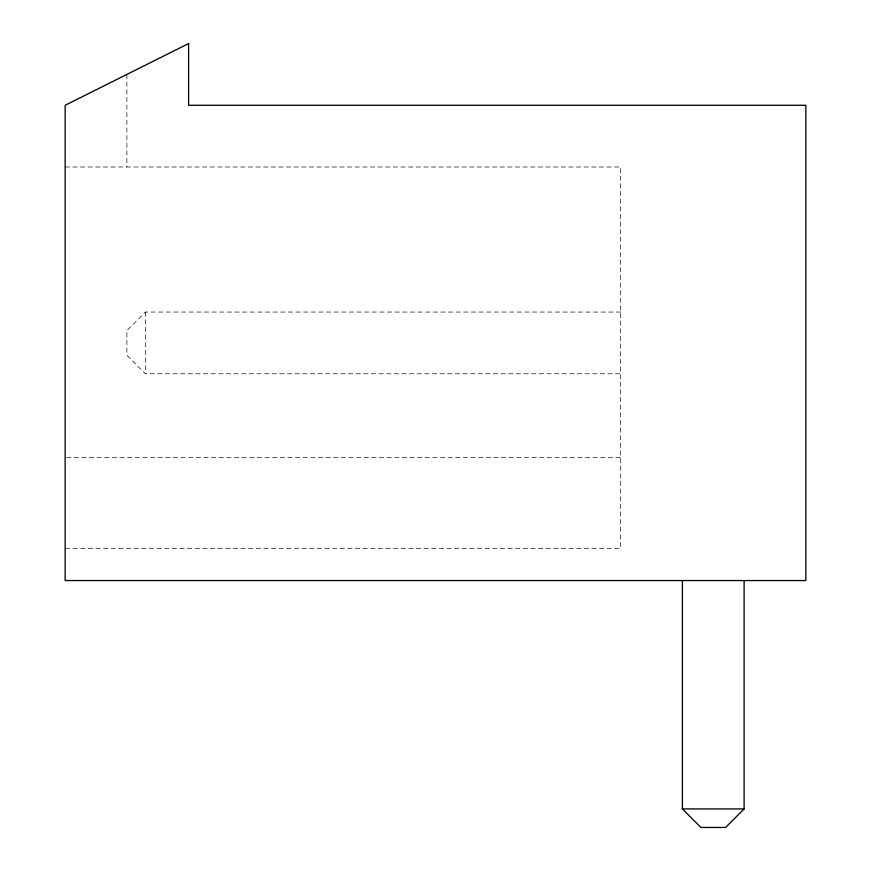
<?xml version="1.0" encoding="UTF-8"?>
<svg xmlns="http://www.w3.org/2000/svg" width="871" height="871" viewBox="0 0 871 871"><rect width="100%" height="100%" fill="white"/><g stroke="black" fill="none" stroke-linecap="round" stroke-linejoin="round"><path stroke-width="0.65" stroke-dasharray="4.36 3.27" d="M620.675 312.047L145.392 312.047L126.883 330.566L126.883 355.259L145.392 373.779L620.675 373.779M65.151 167.003L620.675 167.003L620.675 548.414L65.151 548.414M66.512 457.34L620.675 457.34M145.392 312.047L145.392 373.779M126.883 74.416L126.883 167.003"/><path stroke-width="1.31" d="M744.117 580.554L744.117 808.93L725.608 827.45L700.915 827.45L682.396 808.93L682.396 580.554M682.396 808.93L744.117 808.93M188.604 43.55L65.151 105.271L65.151 580.554L805.849 580.554L805.849 105.271L188.604 105.271L188.604 43.55"/></g></svg>
